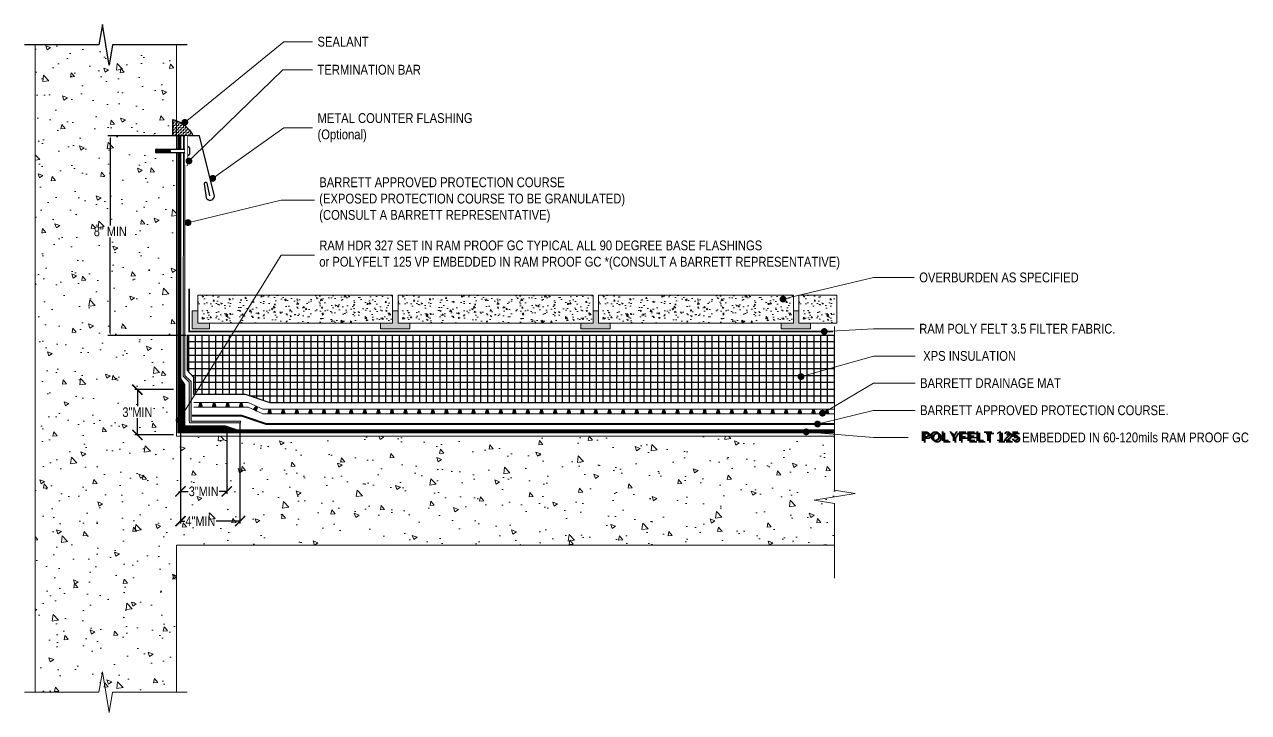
# Model space of a CAD drawing. Header units: inches. Extents: x -0.8 to 89.3, y 0.2 to 50.8.
import ezdxf
from ezdxf import colors
from ezdxf.entities.mleader import LeaderData, LeaderLine
from ezdxf.math import Vec2, Vec3

# ---------------------------------------------------------------- set-up
doc = ezdxf.new("R2010")
doc.units = ezdxf.units.IN
doc.header["$MEASUREMENT"] = 0
doc.set_wipeout_variables(frame=1)
doc.linetypes.add('Dash', pattern=[0.25, 0.125, -0.125])
doc.linetypes.add('Dashed - Dense', pattern=[0.8, 0.5, -0.3])
for name, color, linetype, lineweight in [('Dimensions', 20, 'Continuous', 0), ('Drainage Mat', 191, 'Continuous', 0), ('New_G - Drawings.2D_Pen_No__100', 7, 'Continuous', 0), ('Others', 190, 'Continuous', 0), ('RAM HDR 327', 63, 'Continuous', 0), ('Ram Mastic', 191, 'Continuous', 0), ('RAM POLY FELT 3.5 FILTER FABRIC.', 4, 'Dash', 0), ('RamProof SYSTEM MESH', 7, 'Continuous', 0), ('Text', 20, 'Continuous', 0)]:
    doc.layers.add(name, color=color, linetype=linetype, lineweight=lineweight)
for name, color, linetype in [('Fastener', 94, 'Continuous'), ('Insulation Border', 8, 'Continuous'), ('Insulation Foam', 9, 'Continuous')]:
    doc.layers.add(name, color=color, linetype=linetype)
doc.layers.add('Metal', color=7, linetype='Continuous', true_color=0x803345)
doc.layers.add('Protection Course', color=7, linetype='Dashed - Dense', lineweight=0, true_color=0x216123)
doc.layers.add('RamProof SYSTEM LIQUID', color=140, linetype='Continuous', lineweight=0, true_color=0x00bfff)
doc.styles.get("Standard").update_dxf_attribs({"font": 'ARIALN.TTF'})
doc.dimstyles.get("Standard").update_dxf_attribs({"dimtxt": 0.18, "dimasz": 0.18, "dimexe": 0.18, "dimexo": 0.0625, "dimgap": 0.09, "dimtad": 0, "dimtih": 1, "dimtoh": 1, "dimdec": 4, "dimzin": 0, "dimdsep": 46, "dimtxsty": 'Standard', "dimcen": 0.09, "dimadec": 0, "dimazin": 0, "dimtfac": 1, "dimtdec": 4, "dimtofl": 0, "dimtmove": 0, "dimatfit": 3, "dimfxl": 1, "dimtolj": 1, "dimtzin": 0, "dimarcsym": 0})

# ---------------------------------------------------------------- blocks, each defined once
blk = doc.blocks.new('*D12')
at = {"layer": 'Defpoints', "color": 0, "transparency": 16777216}
for p in [(5.523, 42.614), (10.135, 42.614), (11.175, 27.927)]:
    blk.add_point(p, dxfattribs=at)
at = {"layer": 'Text', "color": 0, "lineweight": -2, "transparency": 16777216}
for p, q in [((10.072, 42.614), (5.343, 42.614)), ((5.523, 42.434), (5.523, 36.031)), ((5.523, 28.107), (5.523, 35.137)), ((11.113, 27.927), (5.343, 27.927))]:
    blk.add_line(p, q, dxfattribs=at)
at = {"layer": 'Text', "color": 0, "transparency": 16777216}
for points in [[(5.493, 42.434), (5.553, 42.434), (5.523, 42.614)], [(5.493, 28.107), (5.553, 28.107), (5.523, 27.927)]]:
    blk.add_solid(points, dxfattribs=at)
at = {"layer": 'Text', "color": 0, "transparency": 16777216, "insert": (5.523, 35.584), "char_height": 0.7, "attachment_point": 5}
blk.add_mtext('\\A1;8" MIN', dxfattribs=at)
blk = doc.blocks.new('_Dot')
at = {"color": 0, "linetype": 'ByBlock', "lineweight": -2}
blk.add_line((-0.5, 0), (-1, 0), dxfattribs=at)
at = {"color": 0, "linetype": 'ByBlock', "const_width": 0.5}
blk.add_lwpolyline([(-0.25, 0, 1), (0.25, 0, 1)], format="xyb", close=True, dxfattribs=at)
blk = doc.blocks.new('_ArchTick')
at = {"color": 0, "linetype": 'ByBlock', "const_width": 0.15}
blk.add_lwpolyline([(-0.5, -0.5), (0.5, 0.5)], dxfattribs=at)
blk = doc.blocks.new('*D13')
at = {"layer": 'Defpoints', "color": 0, "transparency": 16777216}
for p in [(10.692, 20.894), (15.066, 21.505), (15.066, 14.27)]:
    blk.add_point(p, dxfattribs=at)
at = {"layer": 'Dimensions', "color": 0, "lineweight": -2, "transparency": 16777216}
for p, q in [((10.692, 20.831), (10.692, 14.09)), ((15.066, 21.443), (15.066, 14.09)), ((10.692, 14.27), (11.001, 14.27)), ((15.066, 14.27), (13.306, 14.27))]:
    blk.add_line(p, q, dxfattribs=at)
at = {"layer": 'Dimensions', "color": 0, "lineweight": -2, "transparency": 16777216, "xscale": 0.75, "yscale": 0.75, "zscale": 0.75, "rotation": 180}
blk.add_blockref('_ArchTick', (10.692, 14.27), dxfattribs=at)
at = {"layer": 'Dimensions', "color": 0, "lineweight": -2, "transparency": 16777216, "xscale": 0.75, "yscale": 0.75, "zscale": 0.75}
blk.add_blockref('_ArchTick', (15.066, 14.27), dxfattribs=at)
at = {"layer": 'Dimensions', "color": 0, "transparency": 16777216, "insert": (12.153, 14.27), "char_height": 0.7, "attachment_point": 5}
blk.add_mtext('\\A1;4"MIN', dxfattribs=at)
blk = doc.blocks.new('*D14')
at = {"layer": 'Defpoints', "color": 0, "transparency": 16777216}
for p in [(10.23, 23.942), (7.517, 20.618), (10.23, 20.618)]:
    blk.add_point(p, dxfattribs=at)
at = {"layer": 'Dimensions', "color": 0, "lineweight": -2, "transparency": 16777216}
for p, q in [((10.168, 23.942), (7.337, 23.942)), ((7.517, 23.942), (7.517, 22.727)), ((7.517, 20.618), (7.517, 21.833)), ((10.167, 20.618), (7.337, 20.618))]:
    blk.add_line(p, q, dxfattribs=at)
at = {"layer": 'Dimensions', "color": 0, "lineweight": -2, "transparency": 16777216, "xscale": 0.75, "yscale": 0.75, "zscale": 0.75}
for p, rotation in [((7.517, 23.942), 90), ((7.517, 20.618), 270)]:
    blk.add_blockref('_ArchTick', p, dxfattribs=dict(at, rotation=rotation))
at = {"layer": 'Dimensions', "color": 0, "transparency": 16777216, "insert": (7.517, 22.28), "char_height": 0.7, "attachment_point": 5}
blk.add_mtext('\\A1;3"MIN', dxfattribs=at)
blk = doc.blocks.new('*D15')
at = {"layer": 'Defpoints', "color": 0, "transparency": 16777216}
for p in [(10.692, 20.894), (14.093, 20.882), (14.093, 16.459)]:
    blk.add_point(p, dxfattribs=at)
at = {"layer": 'Dimensions', "color": 0, "lineweight": -2, "transparency": 16777216}
for p, q in [((10.692, 20.831), (10.692, 16.279)), ((14.093, 20.819), (14.093, 16.279)), ((10.692, 16.459), (11.252, 16.459)), ((14.093, 16.459), (13.533, 16.459))]:
    blk.add_line(p, q, dxfattribs=at)
at = {"layer": 'Dimensions', "color": 0, "lineweight": -2, "transparency": 16777216, "xscale": 0.75, "yscale": 0.75, "zscale": 0.75, "rotation": 180}
blk.add_blockref('_ArchTick', (10.692, 16.459), dxfattribs=at)
at = {"layer": 'Dimensions', "color": 0, "lineweight": -2, "transparency": 16777216, "xscale": 0.75, "yscale": 0.75, "zscale": 0.75}
blk.add_blockref('_ArchTick', (14.093, 16.459), dxfattribs=at)
at = {"layer": 'Dimensions', "color": 0, "transparency": 16777216, "insert": (12.393, 16.459), "char_height": 0.7, "attachment_point": 5}
blk.add_mtext('\\A1;3"MIN', dxfattribs=at)
blk = doc.blocks.new('*U8')
at = {"layer": 'Drainage Mat'}
h = blk.add_hatch(color=256, dxfattribs=at)
h.dxf.hatch_style = 1
h.paths.add_polyline_path([(0.5, 0.343), (0.447, 0.343), (0.355, 0), (0.5, 0), (0.645, 0), (0.553, 0.343)])
at = {"layer": 'Drainage Mat', "linetype": 'Continuous'}
for points in [[(0, 0.343), (1, 0.343)], [(0, 0), (1, 0)]]:
    blk.add_lwpolyline(points, dxfattribs=at)
blk.add_lwpolyline([(0.5, 0.343), (0.447, 0.343), (0.355, 0), (0.5, 0), (0.645, 0), (0.553, 0.343)], close=True, dxfattribs=at)
blk = doc.blocks.new('*U9')
at = {"layer": 'Drainage Mat', "color": 0, "linetype": 'ByBlock', "lineweight": -2, "transparency": 16777216}
for p in [(11.66, 22.652), (12.66, 22.652), (13.66, 22.652), (14.66, 22.652)]:
    blk.add_blockref('*U8', p, dxfattribs=at)
blk = doc.blocks.new('*U10')
at = {"layer": 'Drainage Mat'}
h = blk.add_hatch(color=256, dxfattribs=at)
h.dxf.hatch_style = 1
h.paths.add_polyline_path([(0.5, 0.343), (0.447, 0.343), (0.355, 0), (0.5, 0), (0.645, 0), (0.553, 0.343)])
at = {"layer": 'Drainage Mat', "linetype": 'Continuous'}
for points in [[(0, 0.343), (1, 0.343)], [(0, 0), (1, 0)]]:
    blk.add_lwpolyline(points, dxfattribs=at)
blk.add_lwpolyline([(0.5, 0.343), (0.447, 0.343), (0.355, 0), (0.5, 0), (0.645, 0), (0.553, 0.343)], close=True, dxfattribs=at)
blk = doc.blocks.new('*U11')
at = {"layer": 'Drainage Mat', "color": 0, "linetype": 'ByBlock', "lineweight": -2, "transparency": 16777216}
for p in [(16.747, 22.152), (17.747, 22.152), (18.747, 22.152), (19.747, 22.152), (20.747, 22.152), (21.747, 22.152), (22.747, 22.152), (23.747, 22.152), (24.747, 22.152), (25.747, 22.152), (26.747, 22.152), (27.747, 22.152), (28.747, 22.152), (29.747, 22.152), (30.747, 22.152), (31.747, 22.152), (32.747, 22.152), (33.747, 22.152), (34.747, 22.152), (35.747, 22.152), (36.747, 22.152), (37.747, 22.152), (38.747, 22.152), (39.747, 22.152), (40.747, 22.152), (41.747, 22.152), (42.747, 22.152), (43.747, 22.152), (44.747, 22.152), (45.747, 22.152), (46.747, 22.152), (47.747, 22.152), (48.747, 22.152), (49.747, 22.152), (50.747, 22.152), (51.747, 22.152), (52.747, 22.152), (53.747, 22.152), (54.747, 22.152), (55.747, 22.152), (56.747, 22.152), (57.747, 22.152)]:
    blk.add_blockref('*U10', p, dxfattribs=at)
blk = doc.blocks.new('zamac')
blk.add_wipeout([(-2.344, 0.117), (-2.266, 0.137), (0, 0.137), (0, -0.137), (-2.266, -0.137), (-2.344, -0.117)])
at = {"color": 0, "linetype": 'Continuous', "ltscale": 1.75}
for points in [[(-2.266, 0.039), (-2.266, 0.137), (-2.344, 0.117), (-2.344, -0.117), (-2.266, -0.137), (-2.266, -0.039)], [(-2.344, -0.039), (-1.25, -0.039), (-1.25, 0.039), (-2.344, 0.039)], [(-2.266, 0.137), (0, 0.137)], [(0, -0.137), (-2.266, -0.137)]]:
    blk.add_lwpolyline(points, dxfattribs=at)
blk.add_lwpolyline([(0, -0.352), (0, 0.352), (0.02, 0.352, -0.236068), (0.051, 0.336), (0.148, 0.206, -0.162278), (0.156, 0.182), (0.156, -0.182, -0.162278), (0.148, -0.206), (0.051, -0.336, -0.236068), (0.02, -0.352)], format="xyb", close=True, dxfattribs=at)
blk = doc.blocks.new('flat term')
at = {"layer": 'Fastener'}
blk.add_blockref('zamac', (476.018, 15.024), dxfattribs=at)
at = {"layer": 'Drainage Mat'}
blk.add_lwpolyline([(476.018, 13.957), (475.831, 13.957), (475.831, 16.118), (476.018, 16.118)], close=True, dxfattribs=at)
blk.add_wipeout([(476.018, 13.957), (475.831, 13.957), (475.831, 16.118), (476.018, 16.118)]).dxf.layer = 'Fastener'

msp = doc.modelspace()

# ---------------------------------------------------------------- hatches: boundary and pattern name
at = {"layer": 'Drainage Mat'}
h = msp.add_hatch(color=256, dxfattribs=at)
h.dxf.hatch_style = 1
h.paths.add_polyline_path([(16.29845, 22.70693), (16.25161, 22.73131), (16.04089, 22.47708), (16.1532, 22.42548), (16.27576, 22.36916), (16.34528, 22.68254)])
at = {"layer": 'Insulation Foam'}
h = msp.add_hatch(dxfattribs=at)
h.set_pattern_fill('NET', color=256, scale=4)
h.set_pattern_definition([(0, (-101.7079, 22.48927), (0, 0.5), []), (90, (-101.7079, 22.48927), (-0.5, 3e-17), [])])
h.paths.add_polyline_path([(11.17505, 27.92715), (11.17053, 25.36849), (11.65284, 24.8551), (11.65043, 23.61533), (15.44695, 23.60697), (17.25429, 22.99768), (58.80709, 22.99852), (58.80709, 27.92715)])
at = {"layer": 'Others'}
h = msp.add_hatch(dxfattribs=at)
h.set_pattern_fill('CONCRETE___STRUCTURAL_0002', color=256, style=0, pattern_type=2)
h.set_pattern_definition([(130, (50.5038, 13.5372), (3.64368, 0.31878), [0.381, -4.191]), (185, (50.5038, 13.5372), (0.70486, 3.82114), [0.3048, -3.3528]), (79.5486, (50.2, 13.5107), (-2.93883, 3.50235), [0.3238, -3.5618]), (133.816, (50.5038, 14.553), (5.4216, 0.84084), [0.5715, -6.2865]), (83.364, (50.052, 14.483), (-4.7481, 4.9485), [0.4857, -5.3427]), (188.816, (50.504, 14.553), (-4.7481, 4.9485), [0.4572, -5.0292]), (159, (49.9958, 14.2992), (3.03229, 2.0453), [0.381, -4.191]), (214, (49.9958, 14.2992), (-1.23604, 3.68376), [0.3048, -3.3528]), (108.5486, (49.743, 14.1288), (-4.26833, 1.63845), [0.3238, -3.5618]), (142.5, (50.5038, 13.5372), (-0.061772, 1.6911), [0, -3.31216, 0, -3.4036, 0, -3.3655]), (172.5, (50.5038, 13.5372), (-1.336393, 2.00361), [0, -1.94056, 0, -3.23596, 0, -1.2827]), (212.5, (51.6366, 13.5372), (2.711818, 0.11458), [0, -1.27, 0, -3.9624, 0, -5.2578]), (222.5, (52.1446, 13.5372), (-2.96259, 0.50853), [0, -1.651, 0, -2.63144, 0, -3.7338])])
h.paths.add_polyline_path([(0, 49.30766), (0, 1.69031), (10.38484, 1.69031), (10.38484, 12.49453), (58.80712, 12.49453), (58.80712, 20.52485), (10.38484, 20.52485), (10.38484, 49.30766)])
h = msp.add_hatch(dxfattribs=at)
h.set_pattern_fill('CONCRETE___STRUCTURAL_0002', color=256, style=0, pattern_type=2)
h.set_pattern_definition([(130, (17.6494, 29.6341), (1.17164, 0.10251), [0.12251, -1.34764]), (185, (17.6494, 29.6341), (0.22665, 1.2287), [0.09801, -1.07811]), (79.549, (17.5518, 29.6256), (-0.945, 1.1262), [0.10412, -1.14531]), (133.816, (17.6494, 29.9608), (1.74334, 0.27037), [0.18377, -2.02145]), (83.364, (17.5042, 29.9383), (-1.52677, 1.59122), [0.15618, -1.71797]), (188.816, (17.6494, 29.9608), (-1.52677, 1.59122), [0.147, -1.61716]), (159, (17.4861, 29.8791), (0.97505, 0.65768), [0.12251, -1.34764]), (214, (17.4861, 29.8791), (-0.39745, 1.18453), [0.09801, -1.07811]), (108.549, (17.4048, 29.8243), (-1.3725, 0.52685), [0.10412, -1.14531]), (142.5, (17.64944, 29.6341), (-0.019863, 0.543781), [0, -1.06504, 0, -1.094443, 0, -1.082192]), (172.5, (17.64944, 29.6341), (-0.429723, 0.64427), [0, -0.623996, 0, -1.040538, 0, -0.412458]), (212.5, (18.0137, 29.6341), (0.871998, 0.036843), [0, -0.408374, 0, -1.27413, 0, -1.69067]), (222.5, (18.17706, 29.6341), (-0.95263, 0.16352), [0, -0.530887, 0, -0.84615, 0, -1.20062])])
h.paths.add_polyline_path([(26.29318, 30.90265), (11.96026, 30.90265), (11.96026, 28.82491), (26.29318, 28.82491)])
h = msp.add_hatch(dxfattribs=at)
h.set_pattern_fill('CONCRETE___STRUCTURAL_0002', color=256, style=0, pattern_type=2)
h.set_pattern_definition([(130, (32.3898, 29.6341), (1.17164, 0.10251), [0.12251, -1.34764]), (185, (32.3898, 29.6341), (0.22665, 1.2287), [0.09801, -1.07811]), (79.549, (32.2921, 29.6256), (-0.945, 1.1262), [0.10412, -1.14531]), (133.816, (32.3898, 29.9608), (1.74334, 0.27037), [0.18377, -2.02145]), (83.364, (32.2445, 29.9383), (-1.52677, 1.59122), [0.15618, -1.71797]), (188.816, (32.3898, 29.9608), (-1.52677, 1.59122), [0.147, -1.61716]), (159, (32.2264, 29.8791), (0.97505, 0.65768), [0.12251, -1.34764]), (214, (32.2264, 29.8791), (-0.39745, 1.18453), [0.09801, -1.07811]), (108.549, (32.1452, 29.8243), (-1.3725, 0.52685), [0.10412, -1.14531]), (142.5, (32.38976, 29.6341), (-0.019863, 0.543781), [0, -1.06504, 0, -1.094443, 0, -1.082192]), (172.5, (32.38976, 29.6341), (-0.429723, 0.64427), [0, -0.623996, 0, -1.040538, 0, -0.412458]), (212.5, (32.75403, 29.6341), (0.871998, 0.036843), [0, -0.408374, 0, -1.27413, 0, -1.69067]), (222.5, (32.9174, 29.6341), (-0.95263, 0.16352), [0, -0.530887, 0, -0.84615, 0, -1.20062])])
h.paths.add_polyline_path([(41.0335, 30.90265), (26.70059, 30.90265), (26.70059, 28.82491), (41.0335, 28.82491)])
h = msp.add_hatch(dxfattribs=at)
h.set_pattern_fill('CONCRETE___STRUCTURAL_0002', color=256, style=0, pattern_type=2)
h.set_pattern_definition([(130, (47.1301, 29.6341), (1.17164, 0.10251), [0.12251, -1.34764]), (185, (47.1301, 29.6341), (0.22665, 1.2287), [0.09801, -1.07811]), (79.549, (47.0325, 29.6256), (-0.945, 1.1262), [0.10412, -1.14531]), (133.816, (47.1301, 29.9608), (1.74334, 0.27037), [0.18377, -2.02145]), (83.364, (46.9848, 29.9383), (-1.52677, 1.59122), [0.15618, -1.71797]), (188.816, (47.13, 29.9608), (-1.52677, 1.59122), [0.147, -1.61716]), (159, (46.9667, 29.8791), (0.97505, 0.65768), [0.12251, -1.34764]), (214, (46.9667, 29.8791), (-0.39745, 1.18453), [0.09801, -1.07811]), (108.549, (46.8855, 29.8243), (-1.3725, 0.52685), [0.10412, -1.14531]), (142.5, (47.1301, 29.6341), (-0.019863, 0.543781), [0, -1.06504, 0, -1.094443, 0, -1.082192]), (172.5, (47.1301, 29.6341), (-0.429723, 0.64427), [0, -0.623996, 0, -1.040538, 0, -0.412458]), (212.5, (47.49436, 29.6341), (0.871998, 0.036843), [0, -0.408374, 0, -1.27413, 0, -1.69067]), (222.5, (47.6577, 29.6341), (-0.95263, 0.16352), [0, -0.530887, 0, -0.84615, 0, -1.20062])])
h.paths.add_polyline_path([(55.77383, 30.90265), (41.44091, 30.90265), (41.44091, 28.82491), (55.77383, 28.82491)])
h = msp.add_hatch(dxfattribs=at)
h.set_pattern_fill('CONCRETE___STRUCTURAL_0002', color=256, style=0, pattern_type=2)
h.set_pattern_definition([(130, (61.8704, 29.6341), (1.17164, 0.1025), [0.12251, -1.34764]), (185, (61.8704, 29.6341), (0.22665, 1.2287), [0.098, -1.0781]), (79.549, (61.7728, 29.6256), (-0.945, 1.1262), [0.10412, -1.14531]), (133.816, (61.8704, 29.9608), (1.74334, 0.27037), [0.18377, -2.02145]), (83.364, (61.7251, 29.9383), (-1.52677, 1.5912), [0.1562, -1.71797]), (188.816, (61.8704, 29.9608), (-1.52677, 1.5912), [0.147, -1.61716]), (159, (61.7071, 29.8791), (0.97505, 0.65768), [0.12251, -1.34764]), (214, (61.7071, 29.8791), (-0.39745, 1.18453), [0.098, -1.0781]), (108.549, (61.6258, 29.8243), (-1.3725, 0.52685), [0.10412, -1.14531]), (142.5, (61.8704, 29.6341), (-0.019863, 0.54378), [0, -1.06504, 0, -1.094443, 0, -1.08219]), (172.5, (61.8704, 29.6341), (-0.429723, 0.64427), [0, -0.623996, 0, -1.04054, 0, -0.41246]), (212.5, (62.2347, 29.6341), (0.871998, 0.036843), [0, -0.408374, 0, -1.27413, 0, -1.69067]), (222.5, (62.398, 29.6341), (-0.95263, 0.16352), [0, -0.53089, 0, -0.84615, 0, -1.20062])])
h.paths.add_polyline_path([(58.96792, 30.90265), (56.18123, 30.90265), (56.18123, 28.82491), (58.96792, 28.82491)])
for points in [[(11.55286, 29.73261), (11.96026, 29.73261), (11.96026, 28.82491), (12.81718, 28.82491), (12.81718, 28.41114), (11.55286, 28.41114)], [(27.5575, 28.82491), (27.5575, 28.41114), (25.39126, 28.41114), (25.39126, 28.82491), (26.29318, 28.82491), (26.29318, 29.73261), (26.70059, 29.73261), (26.70059, 28.82491)], [(42.29782, 28.82491), (42.29782, 28.41114), (40.13158, 28.41114), (40.13158, 28.82491), (41.0335, 28.82491), (41.0335, 29.73261), (41.44091, 29.73261), (41.44091, 28.82491)], [(57.03815, 28.82491), (57.03815, 28.41114), (54.87191, 28.41114), (54.87191, 28.82491), (55.77383, 28.82491), (55.77383, 29.73261), (56.18123, 29.73261), (56.18123, 28.82491)]]:
    msp.add_hatch(color=256, dxfattribs=at).paths.add_polyline_path(points)
at = {"layer": 'Protection Course'}
h = msp.add_hatch(dxfattribs=at)
h.set_pattern_fill('AGGREGAT', color=256, scale=0.3, pattern_type=2)
h.set_pattern_definition([(0, (-101.7079, 22.48927), (0.3, 0.3), [0.03, -0.045, 0.015, -0.045, 0.015, -0.15]), (0, (-101.5579, 22.51927), (0.3, 0.3), [0.015, -0.285]), (0, (-101.6479, 22.53427), (0.3, 0.3), [0.015, -0.03, 0.015, -0.24]), (0, (-101.4979, 22.54927), (0.3, 0.3), [0.03, -0.27]), (0, (-101.4679, 22.56427), (0.3, 0.3), [0.015, -0.285]), (0, (-101.5579, 22.59427), (0.3, 0.3), [0.03, -0.27]), (0, (-101.7079, 22.60927), (0.3, 0.3), [0.015, -0.03, 0.015, -0.075, 0.045, -0.12]), (0, (-101.4979, 22.63927), (0.3, 0.3), [0.03, -0.27]), (0, (-101.6779, 22.65427), (0.3, 0.3), [0.03, -0.015, 0.015, -0.12, 0.015, -0.105]), (0, (-101.6929, 22.66927), (0.3, 0.3), [0.015, -0.285]), (0, (-101.5879, 22.68427), (0.3, 0.3), [0.015, -0.015, 0.015, -0.255]), (0, (-101.6329, 22.69927), (0.3, 0.3), [0.015, -0.285]), (0, (-101.4379, 22.71427), (0.3, 0.3), [0.015, -0.285]), (0, (-101.5729, 22.72927), (0.3, 0.3), [0.015, -0.12, 0.015, -0.15]), (0, (-101.5729, 22.74427), (0.3, 0.3), [0.03, -0.27]), (0, (-101.5129, 22.75927), (0.3, 0.3), [0.03, -0.27]), (0, (-101.6929, 22.77427), (0.3, 0.3), [0.015, -0.18, 0.03, -0.075]), (90, (-101.7079, 22.62427), (-0.3, 0.3), [0.06, -0.06, 0.03, -0.15]), (90, (-101.6929, 22.62427), (-0.3, 0.3), [0.015, -0.105, 0.03, -0.15]), (90, (-101.6779, 22.54927), (-0.3, 0.3), [0.045, -0.255]), (90, (-101.6629, 22.54927), (-0.3, 0.3), [0.03, -0.27]), (90, (-101.6479, 22.50427), (-0.3, 0.3), [0.015, -0.18, 0.015, -0.015, 0.03, -0.045]), (90, (-101.6179, 22.50427), (-0.3, 0.3), [0.015, -0.105, 0.015, -0.165]), (90, (-101.6029, 22.62427), (-0.3, 0.3), [0.03, -0.045, 0.015, -0.015, 0.03, -0.165]), (90, (-101.5879, 22.56427), (-0.3, 0.3), [0.03, -0.165, 0.015, -0.09]), (90, (-101.5729, 22.50427), (-0.3, 0.3), [0.015, -0.015, 0.03, -0.24]), (90, (-101.5429, 22.69927), (-0.3, 0.3), [0.015, -0.285]), (90, (-101.5279, 22.69927), (-0.3, 0.3), [0.03, -0.03, 0.015, -0.015, 0.03, -0.18]), (90, (-101.5129, 22.56427), (-0.3, 0.3), [0.015, -0.015, 0.015, -0.03, 0.015, -0.21]), (90, (-101.4679, 22.66927), (-0.3, 0.3), [0.06, -0.24]), (90, (-101.4529, 22.63927), (-0.3, 0.3), [0.06, -0.045, 0.03, -0.165]), (90, (-101.4379, 22.51927), (-0.3, 0.3), [0.015, -0.045, 0.03, -0.21]), (90, (-101.4229, 22.54927), (-0.3, 0.3), [0.045, -0.255]), (45, (-101.5879, 22.48927), (0, 0.3), [0.021213, -0.4030511]), (45, (-101.4229, 22.50427), (0, 0.3), [0.021213, -0.36062507, 0.021213, -0.021213]), (45, (-101.6179, 22.51927), (0, 0.3), [0.021213, -0.169704, 0.021213, -0.21213407]), (45, (-101.5429, 22.51927), (0, 0.3), [0.021213, -0.33941207, 0.021213, -0.042426]), (45, (-101.5279, 22.51927), (0, 0.3), [0.042426, -0.169704, 0.042426, -0.16970807]), (45, (-101.6029, 22.54927), (0, 0.3), [0.02121, -0.19092, 0.02121, -0.02121, 0.02121, -0.14850407]), (45, (-101.4529, 22.56427), (0, 0.3), [0.021213, -0.021213, 0.021213, -0.36062507]), (45, (-101.6629, 22.57927), (0, 0.3), [0.021213, -0.254556, 0.021213, -0.12728207]), (45, (-101.4229, 22.60927), (0, 0.3), [0.02121, -0.02121, 0.02121, -0.084852, 0.02121, -0.25457207]), (45, (-101.6029, 22.65427), (0, 0.3), [0.021213, -0.4030511]), (45, (-101.6779, 22.66927), (0, 0.3), [0.0424263, -0.3818378]), (45, (-101.7079, 22.69927), (0, 0.3), [0.021213, -0.021213, 0.021213, -0.36062507]), (45, (-101.5429, 22.74427), (0, 0.3), [0.021213, -0.4030511]), (45, (-101.4529, 22.77427), (0, 0.3), [0.021213, -0.4030511]), (135, (-101.5729, 22.51927), (2e-17, 0.3), [0.021213, -0.4030511]), (135, (-101.5579, 22.51927), (2e-17, 0.3), [0.021213, -0.4030511]), (135, (-101.6479, 22.53427), (2e-17, 0.3), [0.021213, -0.084852, 0.042426, -0.27577307]), (135, (-101.7079, 22.53427), (2e-17, 0.3), [0.021213, -0.4030511]), (135, (-101.5129, 22.57927), (2e-17, 0.3), [0.021213, -0.16970562, 0.021213, -0.21213245]), (135, (-101.4979, 22.57927), (2e-17, 0.3), [0.02121, -0.12729, 0.02121, -0.12726, 0.02121, -0.10608407]), (135, (-101.6779, 22.59427), (2e-17, 0.3), [0.021213, -0.4030511]), (135, (-101.4379, 22.60927), (2e-17, 0.3), [0.04242, -0.106065, 0.02121, -0.02121, 0.02121, -0.21214907]), (135, (-101.6329, 22.65427), (2e-17, 0.3), [0.021213, -0.4030511]), (135, (-101.5129, 22.65427), (2e-17, 0.3), [0.0424263, -0.3818378]), (135, (-101.4979, 22.65427), (2e-17, 0.3), [0.021213, -0.4030511]), (135, (-101.5879, 22.68427), (2e-17, 0.3), [0.021213, -0.4030511]), (135, (-101.6779, 22.72927), (2e-17, 0.3), [0.021213, -0.4030511]), (135, (-101.4379, 22.72927), (2e-17, 0.3), [0.021213, -0.4030511]), (26.56505, (-101.6779, 22.48927), (0.3, 1e-10), [0.03354, -0.6372804]), (26.56505, (-101.7079, 22.51927), (0.3, 1e-10), [0.03354, -0.6372804]), (26.56505, (-101.7079, 22.53427), (0.3, 1e-10), [0.03354, -0.6372804]), (26.56505, (-101.6329, 22.53427), (0.3, 1e-10), [0.03354, -0.6372804]), (26.56505, (-101.6479, 22.59427), (0.3, 1e-10), [0.03354, -0.6372804]), (26.56505, (-101.6479, 22.60927), (0.3, 1e-10), [0.03354, -0.6372804]), (26.56505, (-101.5879, 22.66927), (0.3, 1e-10), [0.03354, -0.6372804]), (26.56505, (-101.5729, 22.68427), (0.3, 1e-10), [0.03354, -0.6372804]), (26.56505, (-101.6929, 22.71427), (0.3, 1e-10), [0.03354, -0.6372804]), (26.56505, (-101.6029, 22.71427), (0.3, 1e-10), [0.03354, -0.6372804]), (63.43495, (-101.4529, 22.48927), (2e-11, 0.3), [0.03354, -0.6372804]), (63.43495, (-101.5279, 22.53427), (2e-11, 0.3), [0.03354, -0.6372804]), (63.43495, (-101.5729, 22.56427), (2e-11, 0.3), [0.03354, -0.6372804]), (63.43495, (-101.5279, 22.60927), (2e-11, 0.3), [0.03354, -0.6372804]), (63.43495, (-101.5129, 22.60927), (2e-11, 0.3), [0.03354, -0.6372804]), (63.43495, (-101.6179, 22.65427), (2e-11, 0.3), [0.03354, -0.6372804]), (63.43495, (-101.6479, 22.66927), (2e-11, 0.3), [0.03354, -0.6372804]), (63.43495, (-101.5279, 22.72927), (2e-11, 0.3), [0.03354, -0.6372804]), (63.43495, (-101.6479, 22.75927), (2e-11, 0.3), [0.03354, -0.6372804]), (116.56505, (-101.6929, 22.66927), (-1e-10, 0.3), [0.03354, -0.6372804]), (116.56505, (-101.5129, 22.66927), (-1e-10, 0.3), [0.03354, -0.6372804]), (116.56505, (-101.7079, 22.68427), (-1e-10, 0.3), [0.03354, -0.6372804]), (116.56505, (-101.4679, 22.72927), (-1e-10, 0.3), [0.03354, -0.6372804]), (116.56505, (-101.6629, 22.74427), (-1e-10, 0.3), [0.03354, -0.6372804]), (116.56505, (-101.6029, 22.75927), (-1e-10, 0.3), [0.03354, -0.6372804]), (153.43495, (-101.5879, 22.48927), (-0.3, 1e-10), [0.03354, -0.6372804]), (153.43495, (-101.6479, 22.51927), (-0.3, 1e-10), [0.03354, -0.6372804]), (153.43495, (-101.4379, 22.53427), (-0.3, 1e-10), [0.03354, -0.6372804]), (153.43495, (-101.4679, 22.56427), (-0.3, 1e-10), [0.03354, -0.6372804]), (153.43495, (-101.5879, 22.59427), (-0.3, 1e-10), [0.03354, -0.6372804]), (153.43495, (-101.6629, 22.60927), (-0.3, 1e-10), [0.03354, -0.6372804]), (153.43495, (-101.5729, 22.60927), (-0.3, 1e-10), [0.03354, -0.6372804]), (153.43495, (-101.6179, 22.63927), (-0.3, 1e-10), [0.03354, -0.6372804]), (153.43495, (-101.6179, 22.71427), (-0.3, 1e-10), [0.03354, -0.6372804]), (153.43495, (-101.7079, 22.77427), (-0.3, 1e-10), [0.03354, -0.6372804]), (153.43495, (-101.5279, 22.77427), (-0.3, 1e-10), [0.03354, -0.6372804]), (153.43495, (-101.4979, 22.77427), (-0.3, 1e-10), [0.03354, -0.6372804])])
h.paths.add_polyline_path([(10.89624, 24.93126), (11.33726, 24.49128), (11.33726, 21.61393), (11.33955, 21.61393), (11.33955, 21.49146), (15.09506, 21.49146), (15.09506, 21.61393), (11.46799, 21.61393), (11.46799, 24.54195), (11.01483, 24.99403), (11.01483, 42.59005), (10.8994, 42.59089)])
at = {"layer": 'Ram Mastic'}
h = msp.add_hatch(dxfattribs=at)
h.set_pattern_fill('ZIGZAG', color=256)
h.set_pattern_definition([(0, (-101.7079, 22.48927), (0.125, 0.125), [0.125, -0.125]), (90, (-101.5829, 22.48927), (-0.125, 0.125), [0.125, -0.125])])
edge = h.paths.add_edge_path()
edge.add_arc((9.44117, 41.45494), 2.47121, 27.9795865, 73.6978951, ccw=False)
edge.add_line((11.62353, 42.61432), (10.13484, 42.61432))
edge.add_line((10.13484, 42.61432), (10.13484, 43.82679))

# ---------------------------------------------------------------- linework, layer by layer
at = {"linetype": 'Continuous'}
for p, q in [((4.94241, 50.80766), (4.6924, 49.30766)), ((5.4424, 47.80766), (4.94241, 50.80766)), ((4.6924, 49.30766), (-0.78742, 49.3077)), ((5.6924, 49.30766), (5.4424, 47.80766)), ((11.17223, 49.30763), (5.6924, 49.30766))]:
    msp.add_line(p, q, dxfattribs=at)
at = {"layer": 'Defpoints', "flags": 128}
msp.add_lwpolyline([(10.13484, 43.82679, -0.20217263), (11.62353, 42.61432), (10.13484, 42.61432)], format="xyb", close=True, dxfattribs=at)
at = {"layer": 'Drainage Mat'}
for points in [[(15.54344, 22.65207), (11.6601, 22.65207)], [(58.16982, 22.15247), (16.74732, 22.15247)]]:
    msp.add_lwpolyline(points, dxfattribs=at)
at = {"layer": 'Drainage Mat', "linetype": 'Continuous'}
for points in [[(15.6601, 22.99556), (16.74732, 22.49596)], [(15.6601, 22.65207), (16.74732, 22.15247)]]:
    msp.add_lwpolyline(points, dxfattribs=at)
msp.add_lwpolyline([(16.29845, 22.70693), (16.25161, 22.73131), (16.04089, 22.47708), (16.1532, 22.42548), (16.27576, 22.36916), (16.34528, 22.68254)], close=True, dxfattribs=at)
at = {"layer": 'Insulation Border', "flags": 128}
msp.add_lwpolyline([(11.17505, 27.92715), (11.17053, 25.36849), (11.65284, 24.8551), (11.65043, 23.61533), (15.44695, 23.60697), (17.25429, 22.99768), (58.80709, 22.99852), (58.80709, 27.92715)], close=True, dxfattribs=at)
at = {"layer": 'Metal', "linetype": 'Continuous'}
msp.add_lwpolyline([(12.84432, 38.19124), (12.64363, 39.12829, 0.70623888), (12.42093, 39.08059), (12.56905, 38.08142, 0.78196511), (13.18993, 38.17346), (12.09061, 42.61141), (10.13484, 42.61432)], format="xyb", dxfattribs=at)
at = {"layer": 'New_G - Drawings.2D_Pen_No__100'}
for points in [[(58.80709, 28.58832), (58.80712, 16.55633), (60.30712, 16.30634), (57.30712, 15.80632), (58.80712, 15.55633), (58.80712, 10.0765)], [(-0.7874, 1.69028), (4.69242, 1.69031), (4.94241, 3.19031), (5.44243, 0.19031), (5.69242, 1.69031), (11.17225, 1.69031)]]:
    msp.add_lwpolyline(points, dxfattribs=at)
at = {"layer": 'Others', "flags": 128}
for points in [[(0, 49.30766), (0, 1.69031), (4.69242, 1.69031)], [(58.80712, 16.55633), (58.80712, 20.52485), (10.38484, 20.52485), (10.38484, 49.30766)], [(5.69242, 1.69031), (10.38484, 1.69031), (10.38484, 12.49453), (58.80712, 12.49453)]]:
    msp.add_lwpolyline(points, dxfattribs=at)
for points in [[(26.29318, 30.90265), (11.96026, 30.90265), (11.96026, 28.82491), (26.29318, 28.82491)], [(41.0335, 30.90265), (26.70059, 30.90265), (26.70059, 28.82491), (41.0335, 28.82491)], [(55.77383, 30.90265), (41.44091, 30.90265), (41.44091, 28.82491), (55.77383, 28.82491)], [(58.96792, 30.90265), (56.18123, 30.90265), (56.18123, 28.82491), (58.96792, 28.82491)], [(11.55286, 29.73261), (11.96026, 29.73261), (11.96026, 28.82491), (12.81718, 28.82491), (12.81718, 28.41114), (11.55286, 28.41114)], [(27.5575, 28.82491), (27.5575, 28.41114), (25.39126, 28.41114), (25.39126, 28.82491), (26.29318, 28.82491), (26.29318, 29.73261), (26.70059, 29.73261), (26.70059, 28.82491)], [(42.29782, 28.82491), (42.29782, 28.41114), (40.13158, 28.41114), (40.13158, 28.82491), (41.0335, 28.82491), (41.0335, 29.73261), (41.44091, 29.73261), (41.44091, 28.82491)], [(57.03815, 28.82491), (57.03815, 28.41114), (54.87191, 28.41114), (54.87191, 28.82491), (55.77383, 28.82491), (55.77383, 29.73261), (56.18123, 29.73261), (56.18123, 28.82491)]]:
    msp.add_lwpolyline(points, close=True, dxfattribs=at)
at = {"layer": 'Protection Course', "linetype": 'ByBlock'}
msp.add_lwpolyline([(10.89624, 24.93126), (11.33726, 24.49128), (11.33726, 21.61393), (11.33955, 21.61393), (11.33955, 21.49146), (15.09506, 21.49146), (15.09506, 21.61393), (11.46799, 21.61393), (11.46799, 24.54195), (11.01483, 24.99403), (11.01483, 42.59005), (10.8994, 42.59089)], close=True, dxfattribs=at).dxf.unprotected_set("ltscale", 0)
at = {"layer": 'Protection Course', "linetype": 'Dashed - Dense', "ltscale": 0.2, "const_width": 0.14148}
msp.add_lwpolyline([(58.79283, 21.4154), (16.99476, 21.4154), (15.18032, 22.02708), (11.53495, 22.03267)], dxfattribs=at)
at = {"layer": 'RAM HDR 327', "const_width": 0.05}
msp.add_lwpolyline([(14.09319, 20.88153), (10.68511, 20.88153), (10.68511, 24.42922)], dxfattribs=at)
at = {"layer": 'RAM POLY FELT 3.5 FILTER FABRIC.', "ltscale": 0.2, "const_width": 0.11517}
msp.add_lwpolyline([(11.32221, 31.37935), (11.32221, 28.22048), (58.69619, 28.22049)], dxfattribs=at)
at = {"layer": 'RamProof SYSTEM LIQUID', "const_width": 0.3}
for points in [[(58.80711, 20.88153), (14.80119, 20.88153), (13.9217, 21.17682), (10.89179, 21.17682), (10.89179, 24.2921), (10.60434, 24.71444), (10.60152, 42.61432)], [(15.14458, 20.88153), (10.60172, 20.88153), (10.60423, 24.71253)]]:
    msp.add_lwpolyline(points, dxfattribs=at)
at = {"layer": 'RamProof SYSTEM MESH'}
msp.add_lwpolyline([(58.80711, 20.88153), (14.73796, 20.88153), (13.91888, 21.17682), (10.88897, 21.17682), (10.88897, 24.2921), (10.60293, 24.71444), (10.60293, 42.5855)], dxfattribs=at)

# ---------------------------------------------------------------- block references
at = {"layer": 'Drainage Mat'}
for name in ['*U9', '*U11']:
    msp.add_blockref(name, (0, 0), dxfattribs=at)

# ---------------------------------------------------------------- texts
at = {"layer": 'RamProof SYSTEM LIQUID', "insert": (65.28699, 20.7693), "char_height": 0.72, "attachment_point": 1}
msp.add_mtext('{\\fArial|b1|i0|c0|p34;\\C140;\\c16760576;POLYFELT 125}', dxfattribs=at)
at = {"layer": 'RamProof SYSTEM MESH', "insert": (65.1516, 20.87621), "char_height": 0.72, "width": 8.453108, "attachment_point": 1}
msp.add_mtext('{\\fArial|b1|i0|c0|p34;POLYFELT 125}', dxfattribs=at)

# ---------------------------------------------------------------- dimensions: what is measured, and where the dimension line sits
at = {"layer": 'Dimensions'}
dim = msp.add_linear_dim(base=(7.51742, 20.61822), p1=(10.23003, 23.94177), p2=(10.22976, 20.61822), angle=90, text='3"MIN', dimstyle='Standard', override={"dimtxt": 0.7, "dimasz": 0.75, "dimblk1": 'ArchTick', "dimblk2": 'ArchTick', "dimsah": 1}, dxfattribs=at)
dim.commit()
dim.dimension.update_dxf_attribs({"geometry": '*D14', "text_midpoint": (7.51742, 22.28)})
dim = msp.add_linear_dim(base=(15.06559, 14.27032), p1=(10.69208, 20.89378), p2=(15.06559, 21.50539), text='4"MIN', dimstyle='Standard', override={"dimtxt": 0.7, "dimasz": 0.75, "dimblk1": 'ArchTick', "dimblk2": 'ArchTick', "dimsah": 1}, dxfattribs=at)
dim.commit()
dim.dimension.update_dxf_attribs({"geometry": '*D13', "text_midpoint": (12.1534, 14.27032), "dimtype": 160})
dim = msp.add_linear_dim(base=(14.09319, 16.45901), p1=(10.69208, 20.89378), p2=(14.09319, 20.88153), text='3"MIN', dimstyle='Standard', override={"dimtxt": 0.7, "dimasz": 0.75, "dimblk1": 'ArchTick', "dimblk2": 'ArchTick', "dimsah": 1}, dxfattribs=at)
dim.commit()
dim.dimension.update_dxf_attribs({"geometry": '*D15', "text_midpoint": (12.39264, 16.45901)})
at = {"layer": 'Text'}
dim = msp.add_linear_dim(base=(5.52306, 42.61432), p1=(11.17505, 27.92715), p2=(10.13484, 42.61432), angle=90, text='8" MIN', dimstyle='Standard', override={"dimtxt": 0.7}, dxfattribs=at)
dim.commit()
dim.dimension.update_dxf_attribs({"geometry": '*D12', "text_midpoint": (5.52306, 35.58405), "dimtype": 160})

# ---------------------------------------------------------------- leaders
ml = msp.add_multileader_mtext('Standard', dxfattribs=at)
ml.set_content('SEALANT', color=256)
ml.set_leader_properties(color=256, lineweight=0)
ml.set_arrow_properties(name='DOT')
ml.build(insert=Vec2(0, 0))
ml.multileader.update_dxf_attribs({"text_left_attachment_type": 2, "text_right_attachment_type": 2, "dogleg_length": 0.36, "arrow_head_size": 0.5})
ctx = ml.context
ctx.base_point, ctx.char_height, ctx.arrow_head_size, ctx.landing_gap_size, ctx.plane_origin = Vec3(20.4082, 49.52769), 0.72, 0.5, 0.36, Vec3(10.87919, 43.12213)
ctx.left_attachment, ctx.right_attachment = 2, 2
notes = []
notes.append((ctx, [(0, (1, 1, 0), (18.29456, 49.52769), (1, 0), 2.11363, [(0, [(11.01005, 43.6105)], 0, [])])]))
ctx.mtext.insert, ctx.mtext.flow_direction = Vec3(20.7682, 49.90021), 5
ml = msp.add_multileader_mtext('Standard', dxfattribs=at)
ml.set_content('\\A1;\\pxql,t0;{\\C256;METAL COUNTER FLASHING\\P(Optional)}', color=256)
ml.set_leader_properties(color=256, lineweight=0)
ml.set_arrow_properties(name='DOT')
ml.build(insert=Vec2(0, 0))
ml.multileader.update_dxf_attribs({"text_left_attachment_type": 2, "text_right_attachment_type": 2, "dogleg_length": 0.36, "arrow_head_size": 0.5})
ctx = ml.context
ctx.base_point, ctx.char_height, ctx.arrow_head_size, ctx.landing_gap_size, ctx.plane_origin = Vec3(20.4082, 43.20218), 0.72, 0.5, 0.36, Vec3(13.06094, 38.59574)
ctx.left_attachment, ctx.right_attachment = 2, 2
notes.append((ctx, [(0, (1, 1, 0), (18.29456, 43.20218), (1, 0), 2.11363, [(0, [(13.06094, 39.48648)], 0, [])])]))
ctx.mtext.insert, ctx.mtext.flow_direction = Vec3(20.7682, 44.28078), 5
ml = msp.add_multileader_mtext('Standard', dxfattribs=at)
ml.set_content('BARRETT APPROVED PROTECTION COURSE \\P(EXPOSED PROTECTION COURSE TO BE GRANULATED)\\P\\pxqj;(CONSULT A BARRETT REPRESENTATIVE)', color=256)
ml.set_leader_properties(color=256, lineweight=0)
ml.set_arrow_properties(name='DOT')
ml.build(insert=Vec2(0, 0))
ml.multileader.update_dxf_attribs({"text_left_attachment_type": 2, "text_right_attachment_type": 2, "dogleg_length": 0.36, "arrow_head_size": 0.5})
ctx = ml.context
ctx.base_point, ctx.char_height, ctx.arrow_head_size, ctx.landing_gap_size, ctx.plane_origin = Vec3(20.53617, 37.87411), 0.72, 0.5, 0.36, Vec3(10.77993, 36.44143)
ctx.left_attachment, ctx.right_attachment = 2, 2
notes.append((ctx, [(0, (1, 1, 0), (18.09163, 37.87411), (1, 0), 2.44454, [(0, [(11.24463, 36.2321)], 0, [])])]))
ctx.mtext.insert, ctx.mtext.flow_direction = Vec3(20.89617, 39.5591), 5
ml = msp.add_multileader_mtext('Standard', dxfattribs=at)
ml.set_content('RAM HDR 327 SET IN RAM PROOF GC TYPICAL ALL 90 DEGREE BASE FLASHINGS \\Por POLYFELT 125 VP EMBEDDED IN RAM PROOF GC *(CONSULT A BARRETT REPRESENTATIVE)', color=256)
ml.set_leader_properties(color=256, lineweight=0)
ml.set_arrow_properties(name='DOT')
ml.build(insert=Vec2(0, 0))
ml.multileader.update_dxf_attribs({"text_left_attachment_type": 2, "text_right_attachment_type": 2, "dogleg_length": 0.36, "arrow_head_size": 0.5})
ctx = ml.context
ctx.base_point, ctx.char_height, ctx.arrow_head_size, ctx.landing_gap_size, ctx.plane_origin = Vec3(20.53617, 33.8361), 0.72, 0.5, 0.36, Vec3(10.52339, 17.28793)
ctx.left_attachment, ctx.right_attachment = 2, 2
notes.append((ctx, [(1, (1, 1, 0), (18.09163, 33.8361), (1, 0), 2.44454, [(0, [(10.58056, 21.69081)], 0, [])])]))
ctx.mtext.insert, ctx.mtext.defined_height, ctx.mtext.flow_direction = Vec3(20.89617, 34.91471), 3.22093, 5
ml = msp.add_multileader_mtext('Standard', dxfattribs=at)
ml.set_content('OVERBURDEN AS SPECIFIED', color=256)
ml.set_leader_properties(color=256, lineweight=0)
ml.set_arrow_properties(name='DOT')
ml.build(insert=Vec2(0, 0))
ml.multileader.update_dxf_attribs({"text_left_attachment_type": 2, "text_right_attachment_type": 2, "dogleg_length": 11.28087, "arrow_head_size": 0.5})
ctx = ml.context
ctx.base_point, ctx.char_height, ctx.arrow_head_size, ctx.landing_gap_size, ctx.plane_origin = Vec3(64.66933, 32.18697), 0.72, 0.5, 0.36, Vec3(39.7998, 30.21782)
ctx.left_attachment, ctx.right_attachment = 2, 2
notes.append((ctx, [(0, (1, 1, 0), (61.66933, 32.18697), (1, 0), 3, [(0, [(55.0128, 30.60271)], 0, [])])]))
ctx.mtext.insert, ctx.mtext.flow_direction = Vec3(65.02933, 32.55949), 5
ml = msp.add_multileader_mtext('Standard', dxfattribs=at)
ml.set_content('RAM POLY FELT 3.5 FILTER FABRIC.', color=256)
ml.set_leader_properties(color=256, lineweight=0)
ml.set_arrow_properties(name='DOT')
ml.build(insert=Vec2(0, 0))
ml.multileader.update_dxf_attribs({"text_left_attachment_type": 2, "text_right_attachment_type": 2, "dogleg_length": 0.36, "arrow_head_size": 0.5})
ctx = ml.context
ctx.base_point, ctx.char_height, ctx.arrow_head_size, ctx.landing_gap_size, ctx.plane_origin = Vec3(64.66933, 28.41408), 0.72, 0.5, 0.36, Vec3(45.96021, 27.83936)
ctx.left_attachment, ctx.right_attachment = 2, 2
notes.append((ctx, [(0, (1, 1, 0), (61.66933, 28.41408), (1, 0), 3, [(0, [(58.04503, 28.22049)], 0, [])])]))
ctx.mtext.insert, ctx.mtext.flow_direction = Vec3(65.02933, 28.7866), 5
ml = msp.add_multileader_mtext('Standard', dxfattribs=at)
ml.set_content(' XPS INSULATION', color=256)
ml.set_leader_properties(color=256, lineweight=0)
ml.set_arrow_properties(name='DOT')
ml.build(insert=Vec2(0, 0))
ml.multileader.update_dxf_attribs({"text_left_attachment_type": 2, "text_right_attachment_type": 2, "dogleg_length": 0.36, "arrow_head_size": 0.5})
ctx = ml.context
ctx.base_point, ctx.char_height, ctx.arrow_head_size, ctx.landing_gap_size, ctx.plane_origin = Vec3(64.7331, 26.41408), 0.72, 0.5, 0.36, Vec3(60.05805, 25.14523)
ctx.left_attachment, ctx.right_attachment = 2, 2
notes.append((ctx, [(0, (1, 1, 0), (61.66933, 26.41408), (1, 0), 3.06377, [(0, [(56.33431, 24.902)], 0, [])])]))
ctx.mtext.insert, ctx.mtext.flow_direction = Vec3(65.0931, 26.7866), 5
ml = msp.add_multileader_mtext('Standard', dxfattribs=at)
ml.set_content('BARRETT DRAINAGE MAT', color=256)
ml.set_leader_properties(color=256, lineweight=0)
ml.set_arrow_properties(name='DOT')
ml.build(insert=Vec2(0, 0))
ml.multileader.update_dxf_attribs({"text_left_attachment_type": 2, "text_right_attachment_type": 2, "dogleg_length": 0.36, "arrow_head_size": 0.5})
ctx = ml.context
ctx.base_point, ctx.char_height, ctx.arrow_head_size, ctx.landing_gap_size, ctx.plane_origin = Vec3(64.7331, 24.41408), 0.72, 0.5, 0.36, Vec3(60.94831, 22.26216)
ctx.left_attachment, ctx.right_attachment = 2, 2
notes.append((ctx, [(0, (1, 1, 0), (61.66933, 24.41408), (1, 0), 3.06377, [(0, [(57.91373, 22.21259)], 0, [])])]))
ctx.mtext.insert, ctx.mtext.flow_direction = Vec3(65.0931, 24.7866), 5
ml = msp.add_multileader_mtext('Standard', dxfattribs=at)
ml.set_content('BARRETT APPROVED PROTECTION COURSE.', color=256)
ml.set_leader_properties(color=256, lineweight=0)
ml.set_arrow_properties(name='DOT')
ml.build(insert=Vec2(0, 0))
ml.multileader.update_dxf_attribs({"text_left_attachment_type": 2, "text_right_attachment_type": 2, "dogleg_length": 0.36, "arrow_head_size": 0.5})
ctx = ml.context
ctx.base_point, ctx.char_height, ctx.arrow_head_size, ctx.landing_gap_size, ctx.plane_origin = Vec3(64.7331, 22.41408), 0.72, 0.5, 0.36, Vec3(60.84431, 21.4154)
ctx.left_attachment, ctx.right_attachment = 2, 2
notes.append((ctx, [(0, (1, 1, 0), (61.65044, 22.41408), (1, 0), 3.08266, [(0, [(57.55442, 21.4154)], 0, [])])]))
ctx.mtext.insert, ctx.mtext.flow_direction = Vec3(65.0931, 22.7866), 5
ml = msp.add_multileader_mtext('Standard', dxfattribs=at)
ml.set_content('{\\C7;                                   }EMBEDDED IN 60-120mils RAM PROOF GC ', color=256)
ml.set_leader_properties(color=256, lineweight=0)
ml.set_arrow_properties(name='DOT')
ml.build(insert=Vec2(0, 0))
ml.multileader.update_dxf_attribs({"text_left_attachment_type": 2, "text_right_attachment_type": 2, "dogleg_length": 0.36, "arrow_head_size": 0.5, "scale": 8})
ctx = ml.context
ctx.base_point, ctx.scale, ctx.char_height, ctx.arrow_head_size, ctx.landing_gap_size, ctx.plane_origin = Vec3(64.21807, 20.41408), 8, 0.72, 0.5, 0.36, Vec3(54.83341, 25.51674)
ctx.left_attachment, ctx.right_attachment = 2, 2
notes.append((ctx, [(0, (1, 1, 0), (61.66933, 20.41408), (1, 0), 2.54873, [(0, [(56.7156, 20.83603)], 0, [])])]))
ctx.mtext.insert, ctx.mtext.flow_direction = Vec3(64.57807, 20.7866), 5
for ctx, leaders in notes:
    for number, flags, end, landing, length, lines in leaders:
        leader = LeaderData()
        leader.index, (leader.has_last_leader_line, leader.has_dogleg_vector, leader.attachment_direction) = number, flags
        leader.last_leader_point, leader.dogleg_vector, leader.dogleg_length = Vec3(end), Vec3(landing), length
        for number, points, colour, breaks in lines:
            line = LeaderLine()
            line.index, line.vertices, line.color, line.breaks = number, Vec3.list(points), colors.encode_raw_color(colour), breaks
            leader.lines.append(line)
        ctx.leaders.append(leader)

# ---------------------------------------------------------------- next in the draw order: block references
at = {"layer": 'Drainage Mat'}
msp.add_blockref('flat term', (-464.81415, 26.47412), dxfattribs=at)

# ---------------------------------------------------------------- next in the draw order: leaders
at = {"layer": 'Text'}
ml = msp.add_multileader_mtext('Standard', dxfattribs=at)
ml.set_content('TERMINATION BAR', color=256)
ml.set_leader_properties(color=256, lineweight=0)
ml.set_arrow_properties(name='DOT')
ml.build(insert=Vec2(0, 0))
ml.multileader.update_dxf_attribs({"text_left_attachment_type": 2, "text_right_attachment_type": 2, "dogleg_length": 0.36, "arrow_head_size": 0.5})
ctx = ml.context
ctx.base_point, ctx.char_height, ctx.arrow_head_size, ctx.landing_gap_size, ctx.plane_origin = Vec3(20.4082, 47.46868), 0.72, 0.5, 0.36, Vec3(7.21647, 41.13727)
ctx.left_attachment, ctx.right_attachment = 2, 2
notes = []
notes.append((ctx, [(1, (1, 1, 0), (18.22625, 47.46868), (1, 0), 2.18195, [(0, [(11.30957, 40.76282)], 0, [])])]))
ctx.mtext.insert, ctx.mtext.flow_direction = Vec3(20.7682, 47.8412), 5
for ctx, leaders in notes:
    for number, flags, end, landing, length, lines in leaders:
        leader = LeaderData()
        leader.index, (leader.has_last_leader_line, leader.has_dogleg_vector, leader.attachment_direction) = number, flags
        leader.last_leader_point, leader.dogleg_vector, leader.dogleg_length = Vec3(end), Vec3(landing), length
        for number, points, colour, breaks in lines:
            line = LeaderLine()
            line.index, line.vertices, line.color, line.breaks = number, Vec3.list(points), colors.encode_raw_color(colour), breaks
            leader.lines.append(line)
        ctx.leaders.append(leader)

doc.saveas('drawing.dxf')
